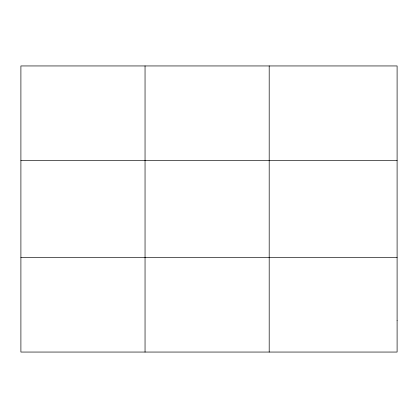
<?xml version="1.0" encoding="UTF-8"?>
<svg xmlns="http://www.w3.org/2000/svg" width="418" height="418" viewBox="0 0 418 418"><rect width="100%" height="100%" fill="white"/><g stroke="black" fill="none" stroke-linecap="round" stroke-linejoin="round"><path stroke-width="0.63" d="M145.046 65.945L145.046 352.055M269.192 65.945L269.192 352.055M20.9 160.36L397.1 160.36M20.9 257.64L397.1 257.64M397.1 320.58L397.1 352.055L20.9 352.055L20.9 65.945L397.1 65.945L397.1 320.58"/></g></svg>
